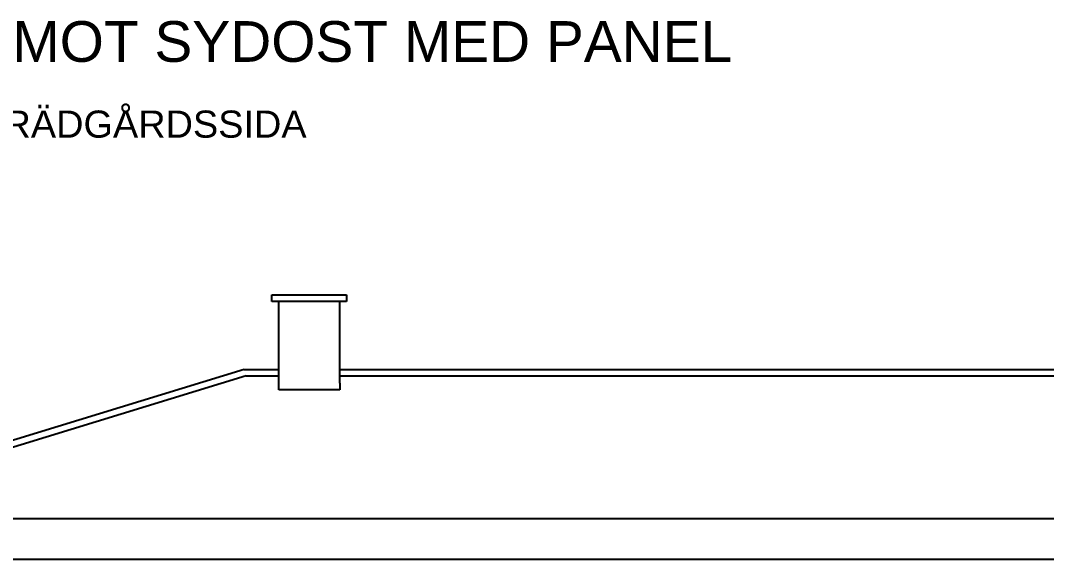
# Model space of a CAD drawing. Header units: millimetres. Extents: x -60009 to 113281, y -58228 to 411188.
# Drawn here: x -28433 to -20867, y 92675 to 96646 of the extents above; entities that cross this region are included whole.
import ezdxf

# ---------------------------------------------------------------- set-up
doc = ezdxf.new("R2010")
doc.units = ezdxf.units.MM
doc.layers.add('Angivelser', color=7, linetype='Continuous')
doc.layers.add('Grundritningar', color=1, linetype='Continuous')
doc.styles.get("Standard").update_dxf_attribs({"font": 'Arial.ttf', "height": 170})

msp = doc.modelspace()

# ---------------------------------------------------------------- linework, layer by layer
at = {"layer": 'Grundritningar'}
for p, q in [((-26578.946, 94575.014), (-26578.946, 94625.014)), ((-26578.946, 94625.014), (-26028.946, 94625.014)), ((-26528.946, 94575.014), (-26578.946, 94575.014)), ((-26078.946, 94575.014), (-26528.946, 94575.014)), ((-26528.946, 93975.014), (-26528.946, 94575.014)), ((-26028.946, 94575.014), (-26078.946, 94575.014)), ((-26078.946, 93975.014), (-26078.946, 94575.014)), ((-26028.946, 94625.014), (-26028.946, 94575.014)), ((-26783.248, 94075.014), (-30383.248, 92975.014)), ((-26783.248, 94075.014), (-26528.946, 94075.014)), ((-26078.946, 94075.014), (-20103.248, 94075.014)), ((-26768.545, 94027.225), (-30081.125, 93015.047)), ((-26768.545, 94027.225), (-26528.946, 94027.22)), ((-26528.946, 93925.014), (-26528.946, 93975.014)), ((-26078.946, 94027.212), (-20117.55, 94027.103)), ((-26078.946, 93975.014), (-26078.946, 93925.014)), ((-26078.946, 93925.014), (-26528.946, 93925.014)), ((-16503.248, 92975.014), (-30383.248, 92975.014)), ((-16803.248, 92675.014), (-30083.248, 92675.014))]:
    msp.add_line(p, q, dxfattribs=at)

# ---------------------------------------------------------------- texts
at = {"layer": 'Angivelser'}
for s, height, p in [('FASAD MOT SYDOST MED PANEL', 300, (-30006.386, 96341.983)), ('VY FRÅN TRÄDGÅRDSSIDA', 200, (-30017.27, 95783.152))]:
    msp.add_text(s, height=height, dxfattribs=at).set_placement(p)

doc.saveas('drawing.dxf')
